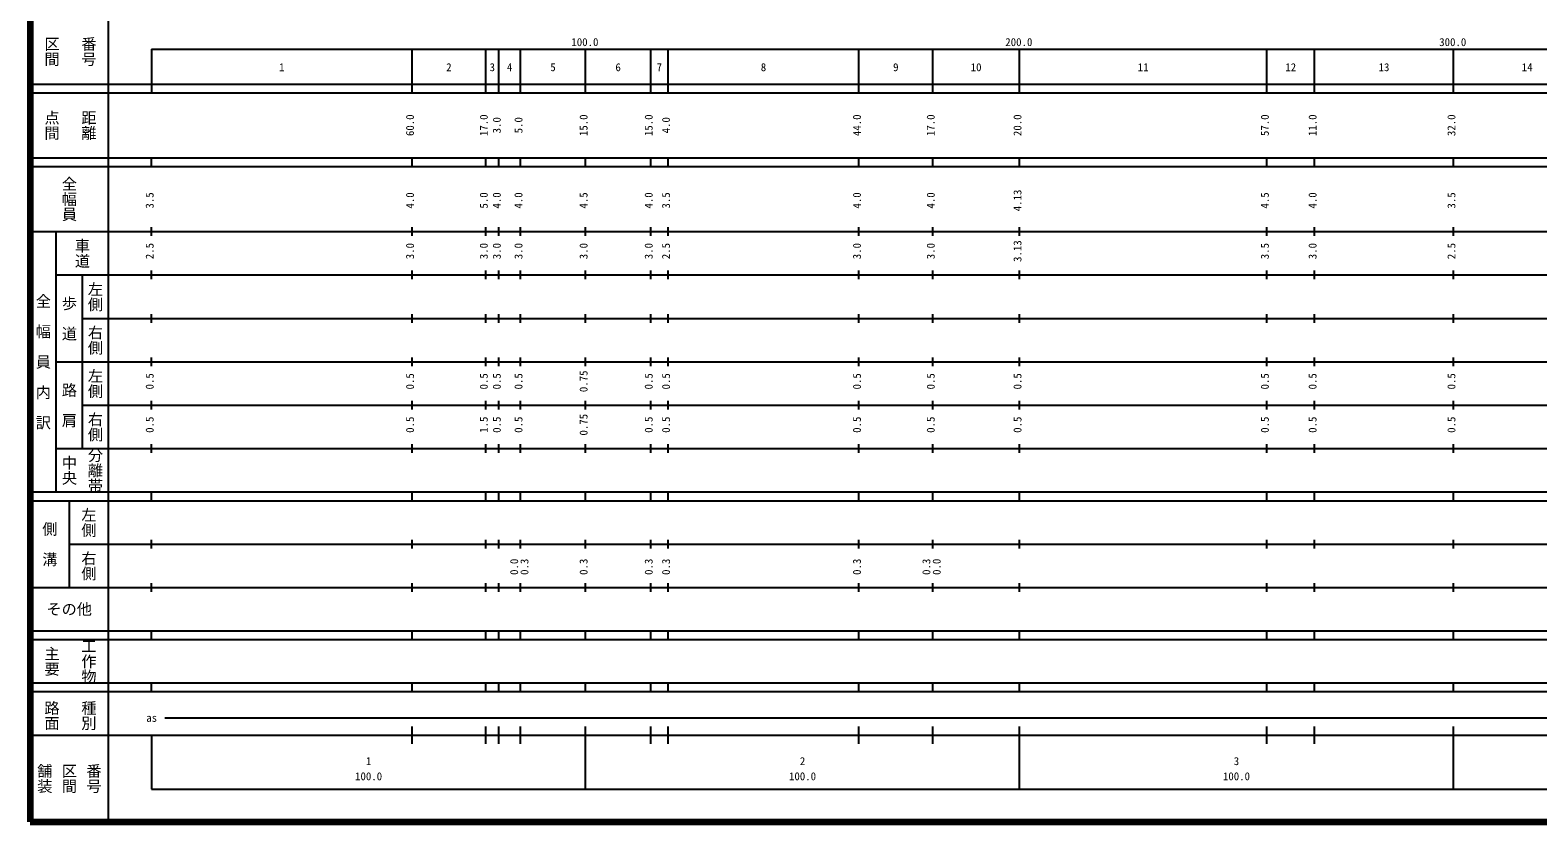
# Model space of a CAD drawing. Units: millimetres on the paper, enlarged 1000 times. Extents: x 40000 to 680000, y 20000 to 380000.
# Drawn here: x 40000 to 387454, y 20000 to 202409 of the extents above; entities that cross this region are included whole.
import ezdxf
from ezdxf.enums import TextEntityAlignment as Align

# ---------------------------------------------------------------- set-up
doc = ezdxf.new("R2010")
doc.units = ezdxf.units.MM
doc.header["$LTSCALE"] = 1000
doc.layers.add('M-TTL', color=2, linetype='Continuous', lineweight=140)
doc.layers.add('M-TTL-BAND', color=7, linetype='Continuous', lineweight=25)
doc.styles.add('@ＭＳ ゴシック', font='')
doc.styles.add('ＭＳ ゴシック', font='')
doc.styles.get('@ＭＳ ゴシック').set_extended_font_data('@MS Gothic')
doc.styles.get('ＭＳ ゴシック').set_extended_font_data('MS Gothic')

msp = doc.modelspace()

# ---------------------------------------------------------------- linework, layer by layer
at = {"layer": 'M-TTL'}
for p, q in [((40000, 380000), (40000, 20000)), ((40000, 20000), (680000, 20000))]:
    msp.add_line(p, q, dxfattribs=at)
at = {"layer": 'M-TTL-BAND'}
for p, q in [((58000, 370000), (58000, 20000)), ((68000, 198000), (579000, 198000)), ((68000, 198000), (68000, 188000)), ((128000, 188000), (128000, 198000)), ((145000, 188000), (145000, 198000)), ((148000, 188000), (148000, 198000)), ((153000, 188000), (153000, 198000)), ((168000, 188000), (168000, 198000)), ((183000, 188000), (183000, 198000)), ((187000, 188000), (187000, 198000)), ((231000, 188000), (231000, 198000)), ((248000, 188000), (248000, 198000)), ((268000, 188000), (268000, 198000)), ((325000, 188000), (325000, 198000)), ((336000, 188000), (336000, 198000)), ((368000, 188000), (368000, 198000)), ((40000, 190000), (579000, 190000)), ((40000, 188000), (579000, 188000)), ((40000, 173000), (579000, 173000)), ((40000, 171000), (579000, 171000)), ((68000, 171000), (68000, 173000)), ((128000, 171000), (128000, 173000)), ((145000, 171000), (145000, 173000)), ((148000, 171000), (148000, 173000)), ((153000, 171000), (153000, 173000)), ((168000, 171000), (168000, 173000)), ((183000, 171000), (183000, 173000)), ((187000, 171000), (187000, 173000)), ((231000, 171000), (231000, 173000)), ((248000, 171000), (248000, 173000)), ((268000, 171000), (268000, 173000)), ((325000, 171000), (325000, 173000)), ((336000, 171000), (336000, 173000)), ((368000, 171000), (368000, 173000)), ((68000, 155000), (68000, 157000)), ((128000, 155000), (128000, 157000)), ((145000, 155000), (145000, 157000)), ((148000, 155000), (148000, 157000)), ((153000, 155000), (153000, 157000)), ((168000, 155000), (168000, 157000)), ((183000, 155000), (183000, 157000)), ((187000, 155000), (187000, 157000)), ((231000, 155000), (231000, 157000)), ((248000, 155000), (248000, 157000)), ((268000, 155000), (268000, 157000)), ((325000, 155000), (325000, 157000)), ((336000, 155000), (336000, 157000)), ((368000, 155000), (368000, 157000)), ((40000, 156000), (579000, 156000)), ((46000, 96000), (46000, 156000)), ((46000, 146000), (579000, 146000)), ((52000, 146000), (52000, 106000)), ((68000, 145000), (68000, 147000)), ((128000, 145000), (128000, 147000)), ((145000, 145000), (145000, 147000)), ((148000, 145000), (148000, 147000)), ((153000, 145000), (153000, 147000)), ((168000, 145000), (168000, 147000)), ((183000, 145000), (183000, 147000)), ((187000, 145000), (187000, 147000)), ((231000, 145000), (231000, 147000)), ((248000, 145000), (248000, 147000)), ((268000, 145000), (268000, 147000)), ((325000, 145000), (325000, 147000)), ((336000, 145000), (336000, 147000)), ((368000, 145000), (368000, 147000)), ((52000, 136000), (579000, 136000)), ((68000, 135000), (68000, 137000)), ((128000, 135000), (128000, 137000)), ((145000, 135000), (145000, 137000)), ((148000, 135000), (148000, 137000)), ((153000, 135000), (153000, 137000)), ((168000, 135000), (168000, 137000)), ((183000, 135000), (183000, 137000)), ((187000, 135000), (187000, 137000)), ((231000, 135000), (231000, 137000)), ((248000, 135000), (248000, 137000)), ((268000, 135000), (268000, 137000)), ((325000, 135000), (325000, 137000)), ((336000, 135000), (336000, 137000)), ((368000, 135000), (368000, 137000)), ((46000, 126000), (579000, 126000)), ((68000, 125000), (68000, 127000)), ((128000, 125000), (128000, 127000)), ((145000, 125000), (145000, 127000)), ((148000, 125000), (148000, 127000)), ((153000, 125000), (153000, 127000)), ((168000, 125000), (168000, 127000)), ((183000, 125000), (183000, 127000)), ((187000, 125000), (187000, 127000)), ((231000, 125000), (231000, 127000)), ((248000, 125000), (248000, 127000)), ((268000, 125000), (268000, 127000)), ((325000, 125000), (325000, 127000)), ((336000, 125000), (336000, 127000)), ((368000, 125000), (368000, 127000)), ((52000, 116000), (579000, 116000)), ((68000, 115000), (68000, 117000)), ((128000, 115000), (128000, 117000)), ((145000, 115000), (145000, 117000)), ((148000, 115000), (148000, 117000)), ((153000, 115000), (153000, 117000)), ((168000, 115000), (168000, 117000)), ((183000, 115000), (183000, 117000)), ((187000, 115000), (187000, 117000)), ((231000, 115000), (231000, 117000)), ((248000, 115000), (248000, 117000)), ((268000, 115000), (268000, 117000)), ((325000, 115000), (325000, 117000)), ((336000, 115000), (336000, 117000)), ((368000, 115000), (368000, 117000)), ((46000, 106000), (579000, 106000)), ((68000, 105000), (68000, 107000)), ((128000, 105000), (128000, 107000)), ((145000, 105000), (145000, 107000)), ((148000, 105000), (148000, 107000)), ((153000, 105000), (153000, 107000)), ((168000, 105000), (168000, 107000)), ((183000, 105000), (183000, 107000)), ((187000, 105000), (187000, 107000)), ((231000, 105000), (231000, 107000)), ((248000, 105000), (248000, 107000)), ((268000, 105000), (268000, 107000)), ((325000, 105000), (325000, 107000)), ((336000, 105000), (336000, 107000)), ((368000, 105000), (368000, 107000)), ((40000, 96000), (579000, 96000)), ((40000, 94000), (579000, 94000)), ((49000, 94000), (49000, 74000)), ((68000, 94000), (68000, 96000)), ((128000, 94000), (128000, 96000)), ((145000, 94000), (145000, 96000)), ((148000, 94000), (148000, 96000)), ((153000, 94000), (153000, 96000)), ((168000, 94000), (168000, 96000)), ((183000, 94000), (183000, 96000)), ((187000, 94000), (187000, 96000)), ((231000, 94000), (231000, 96000)), ((248000, 94000), (248000, 96000)), ((268000, 94000), (268000, 96000)), ((325000, 94000), (325000, 96000)), ((336000, 94000), (336000, 96000)), ((368000, 94000), (368000, 96000)), ((49000, 84000), (579000, 84000)), ((68000, 83000), (68000, 85000)), ((128000, 83000), (128000, 85000)), ((145000, 83000), (145000, 85000)), ((148000, 83000), (148000, 85000)), ((153000, 83000), (153000, 85000)), ((168000, 83000), (168000, 85000)), ((183000, 83000), (183000, 85000)), ((187000, 83000), (187000, 85000)), ((231000, 83000), (231000, 85000)), ((248000, 83000), (248000, 85000)), ((268000, 83000), (268000, 85000)), ((325000, 83000), (325000, 85000)), ((336000, 83000), (336000, 85000)), ((368000, 83000), (368000, 85000)), ((40000, 74000), (579000, 74000)), ((68000, 73000), (68000, 75000)), ((128000, 73000), (128000, 75000)), ((145000, 73000), (145000, 75000)), ((148000, 73000), (148000, 75000)), ((153000, 73000), (153000, 75000)), ((168000, 73000), (168000, 75000)), ((183000, 73000), (183000, 75000)), ((187000, 73000), (187000, 75000)), ((231000, 73000), (231000, 75000)), ((248000, 73000), (248000, 75000)), ((268000, 73000), (268000, 75000)), ((325000, 73000), (325000, 75000)), ((336000, 73000), (336000, 75000)), ((368000, 73000), (368000, 75000)), ((40000, 64000), (579000, 64000)), ((68000, 62000), (68000, 64000)), ((128000, 62000), (128000, 64000)), ((145000, 62000), (145000, 64000)), ((148000, 62000), (148000, 64000)), ((153000, 62000), (153000, 64000)), ((168000, 62000), (168000, 64000)), ((183000, 62000), (183000, 64000)), ((187000, 62000), (187000, 64000)), ((231000, 62000), (231000, 64000)), ((248000, 62000), (248000, 64000)), ((268000, 62000), (268000, 64000)), ((325000, 62000), (325000, 64000)), ((336000, 62000), (336000, 64000)), ((368000, 62000), (368000, 64000)), ((40000, 62000), (579000, 62000)), ((40000, 52000), (579000, 52000)), ((40000, 50000), (579000, 50000)), ((68000, 50000), (68000, 52000)), ((128000, 50000), (128000, 52000)), ((145000, 50000), (145000, 52000)), ((148000, 50000), (148000, 52000)), ((153000, 50000), (153000, 52000)), ((168000, 50000), (168000, 52000)), ((183000, 50000), (183000, 52000)), ((187000, 50000), (187000, 52000)), ((231000, 50000), (231000, 52000)), ((248000, 50000), (248000, 52000)), ((268000, 50000), (268000, 52000)), ((325000, 50000), (325000, 52000)), ((336000, 50000), (336000, 52000)), ((368000, 50000), (368000, 52000)), ((71000, 44000), (563000, 44000)), ((128000, 38000), (128000, 42000)), ((145000, 38000), (145000, 42000)), ((148000, 38000), (148000, 42000)), ((153000, 38000), (153000, 42000)), ((168000, 27500), (168000, 42000)), ((183000, 38000), (183000, 42000)), ((187000, 38000), (187000, 42000)), ((231000, 38000), (231000, 42000)), ((248000, 38000), (248000, 42000)), ((268000, 27500), (268000, 42000)), ((325000, 38000), (325000, 42000)), ((336000, 38000), (336000, 42000)), ((368000, 27500), (368000, 42000)), ((40000, 40000), (579000, 40000)), ((68000, 40000), (68000, 27500)), ((68000, 27500), (579000, 27500))]:
    msp.add_line(p, q, dxfattribs=at)

# ---------------------------------------------------------------- texts
at = {"layer": 'M-TTL-BAND', "style": '@ＭＳ ゴシック'}
for s, p in [('区間', (45000, 197500)), ('番号', (53500, 197500)), ('点間', (45000, 180500)), ('距離', (53500, 180500)), ('全幅員', (49000, 163500)), ('車道', (52000, 151000)), ('左側', (55000, 141000)), ('全\u3000幅\u3000員\u3000内\u3000訳', (43000, 126000)), ('歩\u3000道', (49000, 136000)), ('右側', (55000, 131000)), ('左側', (55000, 121000)), ('路\u3000肩', (49000, 116000)), ('右側', (55000, 111000)), ('中央', (49000, 101000)), ('分離帯', (55000, 101000)), ('左側', (53500, 89000)), ('側\u3000溝', (44500, 84000)), ('右側', (53500, 79000)), ('主要', (45000, 57000)), ('工作物', (53500, 57000)), ('路面', (45000, 44500)), ('種別', (53500, 44500)), ('舗装', (43333, 30000)), ('区間', (49000, 30000)), ('番号', (54667, 30000))]:
    msp.add_text(s, height=2566, rotation=270, dxfattribs=at).set_placement(p, align=Align.MIDDLE_CENTER)
at = {"layer": 'M-TTL-BAND', "style": 'ＭＳ ゴシック'}
for s, p in [('100.0', (167844, 198195)), ('200.0', (267844, 198195)), ('300.0', (367844, 198195)), ('1', (98000, 192405)), ('2', (136500, 192405)), ('3', (146500, 192405)), ('4', (150500, 192405)), ('5', (160500, 192405)), ('6', (175500, 192405)), ('7', (185000, 192405)), ('8', (209000, 192405)), ('9', (239500, 192405)), ('10', (258000, 192405)), ('11', (296500, 192405)), ('12', (330500, 192405)), ('13', (352000, 192405)), ('14', (385000, 192405)), ('as', (68000, 42500)), ('1', (118000, 32523)), ('2', (218000, 32523)), ('3', (318000, 32523)), ('100.0', (118000, 29033)), ('100.0', (218000, 29033)), ('100.0', (318000, 29033))]:
    msp.add_text(s, height=1833, dxfattribs=at).set_placement(p, align=Align.BOTTOM_CENTER)
for s, p in [('60.0', (129000, 180500)), ('17.0', (146000, 180500)), ('3.0', (149000, 180500)), ('5.0', (154000, 180500)), ('15.0', (169000, 180500)), ('15.0', (184000, 180500)), ('4.0', (188000, 180500)), ('44.0', (232000, 180500)), ('17.0', (249000, 180500)), ('20.0', (269000, 180500)), ('57.0', (326000, 180500)), ('11.0', (337000, 180500)), ('32.0', (369000, 180500)), ('3.5', (69000, 163174)), ('4.0', (129000, 163174)), ('5.0', (146000, 163174)), ('4.0', (149000, 163174)), ('4.0', (154000, 163174)), ('4.5', (169000, 163174)), ('4.0', (184000, 163174)), ('3.5', (188000, 163174)), ('4.0', (232000, 163174)), ('4.0', (249000, 163174)), ('4.13', (269000, 163174)), ('4.5', (326000, 163174)), ('4.0', (337000, 163174)), ('3.5', (369000, 163174)), ('2.5', (69000, 151500)), ('3.0', (129000, 151500)), ('3.0', (146000, 151500)), ('3.0', (149000, 151500)), ('3.0', (154000, 151500)), ('3.0', (169000, 151500)), ('3.0', (184000, 151500)), ('2.5', (188000, 151500)), ('3.0', (232000, 151500)), ('3.0', (249000, 151500)), ('3.13', (269000, 151500)), ('3.5', (326000, 151500)), ('3.0', (337000, 151500)), ('2.5', (369000, 151500)), ('0.5', (69000, 121500)), ('0.5', (129000, 121500)), ('0.5', (146000, 121500)), ('0.5', (149000, 121500)), ('0.5', (154000, 121500)), ('0.75', (169000, 121500)), ('0.5', (184000, 121500)), ('0.5', (188000, 121500)), ('0.5', (232000, 121500)), ('0.5', (249000, 121500)), ('0.5', (269000, 121500)), ('0.5', (326000, 121500)), ('0.5', (337000, 121500)), ('0.5', (369000, 121500)), ('0.5', (69000, 111500)), ('0.5', (129000, 111500)), ('1.5', (146000, 111500)), ('0.5', (149000, 111500)), ('0.5', (154000, 111500)), ('0.75', (169000, 111500)), ('0.5', (184000, 111500)), ('0.5', (188000, 111500)), ('0.5', (232000, 111500)), ('0.5', (249000, 111500)), ('0.5', (269000, 111500)), ('0.5', (326000, 111500)), ('0.5', (337000, 111500)), ('0.5', (369000, 111500)), ('0.0', (153000, 78764)), ('0.3', (155370, 78764)), ('0.3', (169000, 78764)), ('0.3', (184000, 78764)), ('0.3', (188000, 78764)), ('0.3', (232000, 78764)), ('0.3', (248000, 78764)), ('0.0', (250370, 78764))]:
    msp.add_text(s, height=1833, rotation=90, dxfattribs=at).set_placement(p, align=Align.BOTTOM_CENTER)
msp.add_text('その他', height=2566, dxfattribs=at).set_placement((49000, 69000), align=Align.MIDDLE_CENTER)

doc.saveas('drawing.dxf')
